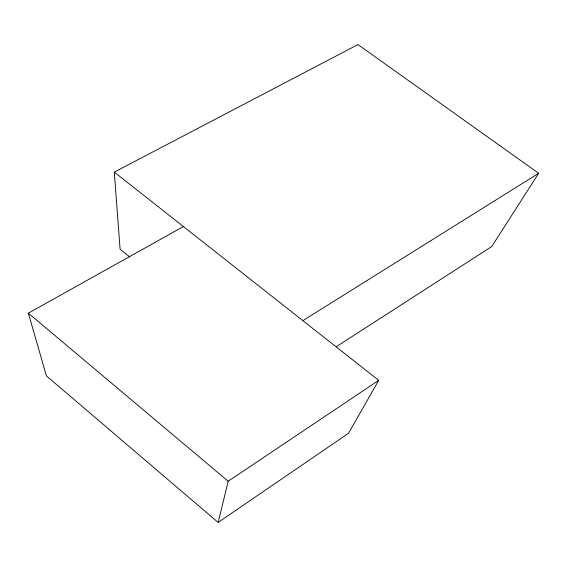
<?xml version="1.0" encoding="UTF-8"?>
<svg xmlns="http://www.w3.org/2000/svg" width="567" height="567" viewBox="0 0 567 567"><rect width="100%" height="100%" fill="white"/><g stroke="black" fill="none" stroke-linecap="round" stroke-linejoin="round"><path stroke-width="0.85" d="M183.389 226.538L28.35 313.182L46.444 375.928L218.167 522.427L228.182 481.241L378.692 380.358L114.293 172.113L357.954 44.573L538.65 173.289L491.738 246.532L336.252 346.735M378.692 380.358L348.556 433.245L218.167 522.427M302.863 320.631L538.65 173.289M129.737 256.936L120.091 249.161L114.293 172.113M28.35 313.182L228.182 481.241"/></g></svg>
